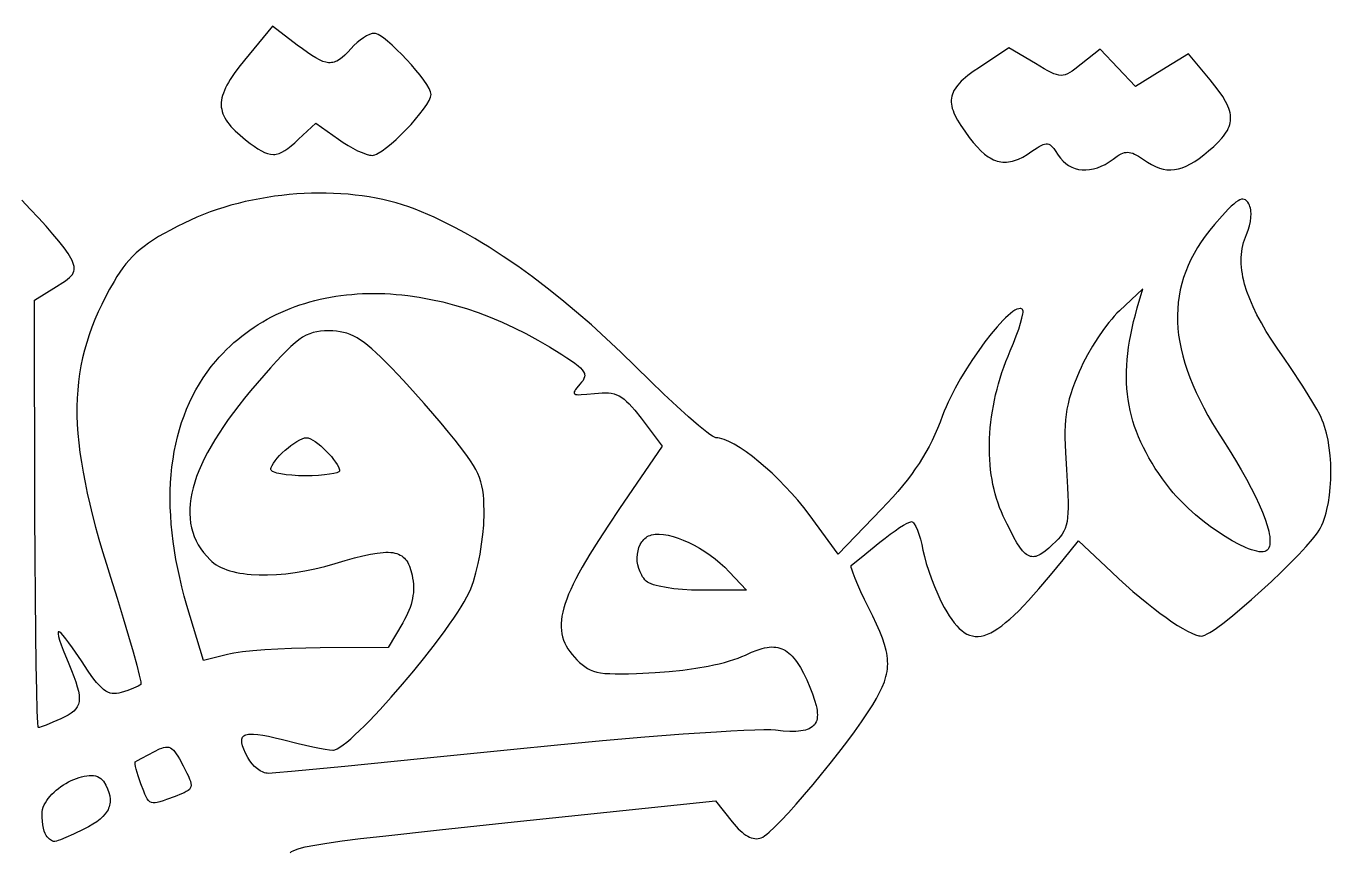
# Model space of a CAD drawing. Extents: x 0 to 1400, y 0 to 980.
# Drawn here: x 269.9 to 440.9, y 292.7 to 400.9 of the extents above; entities that cross this region are included whole.
import ezdxf

# ---------------------------------------------------------------- set-up
doc = ezdxf.new("R2010")
doc.units = 0
doc.layers.add('Calque_par_d_faut', color=18, linetype='CONTINUOUS')

msp = doc.modelspace()

# ---------------------------------------------------------------- linework, layer by layer
at = {"layer": 'Calque_par_d_faut'}
for points in [[(305.62, 386.11), (307.87, 388.23), (310.84, 386.11), (311.47, 385.69), (312.11, 385.29), (312.75, 384.93), (313.37, 384.62), (313.96, 384.36), (314.49, 384.17), (314.94, 384.04), (315.13, 384.01), (315.3, 384), (315.46, 384.02), (315.64, 384.07), (315.85, 384.16), (316.08, 384.28), (316.59, 384.6), (317.16, 385.02), (317.78, 385.53), (318.42, 386.1), (319.08, 386.73), (319.73, 387.39), (320.37, 388.07), (320.97, 388.76), (321.53, 389.43), (322.02, 390.07), (322.42, 390.66), (322.73, 391.19), (322.85, 391.43), (322.93, 391.64), (322.98, 391.83), (323, 392), (322.98, 392.15), (322.93, 392.33), (322.85, 392.54), (322.74, 392.77), (322.43, 393.29), (322.03, 393.87), (321.55, 394.51), (321.01, 395.18), (320.41, 395.87), (319.79, 396.55), (319.15, 397.22), (318.51, 397.86), (317.89, 398.44), (317.29, 398.96), (316.75, 399.39), (316.27, 399.72), (316.05, 399.84), (315.86, 399.93), (315.69, 399.98), (315.55, 400), (315.42, 399.99), (315.27, 399.96), (314.93, 399.84), (314.55, 399.66), (314.14, 399.41), (313.72, 399.12), (313.3, 398.78), (312.89, 398.4), (312.5, 398), (312.08, 397.55), (311.69, 397.16), (311.32, 396.83), (310.97, 396.57), (310.62, 396.37), (310.45, 396.29), (310.28, 396.23), (310.11, 396.19), (309.93, 396.16), (309.75, 396.14), (309.57, 396.15), (309.38, 396.17), (309.19, 396.21), (308.79, 396.33), (308.35, 396.52), (307.88, 396.78), (307.35, 397.1), (306.78, 397.49), (306.14, 397.95), (305.44, 398.47), (302.2, 400.95), (298.53, 396.47), (297.81, 395.57), (297.19, 394.72), (296.66, 393.94), (296.43, 393.56), (296.23, 393.2), (296.05, 392.84), (295.9, 392.5), (295.77, 392.17), (295.66, 391.85), (295.58, 391.53), (295.53, 391.22), (295.49, 390.92), (295.49, 390.62), (295.5, 390.33), (295.55, 390.04), (295.61, 389.76), (295.7, 389.47), (295.82, 389.19), (295.95, 388.92), (296.12, 388.64), (296.31, 388.36), (296.52, 388.08), (296.76, 387.8), (297.02, 387.51), (297.3, 387.23), (297.95, 386.64), (298.69, 386.03), (299.27, 385.58), (299.81, 385.19), (300.3, 384.86), (300.75, 384.6), (301.17, 384.39), (301.57, 384.24), (301.95, 384.16), (302.32, 384.13), (302.51, 384.14), (302.69, 384.17), (303.06, 384.26), (303.43, 384.42), (303.82, 384.64), (304.22, 384.91), (304.65, 385.25), (305.12, 385.65), (305.62, 386.11)], [(412.39, 383.49), (412.95, 383.9), (413.21, 384.06), (413.44, 384.19), (413.67, 384.29), (413.89, 384.36), (414.1, 384.4), (414.31, 384.42), (414.52, 384.4), (414.74, 384.35), (414.97, 384.28), (415.21, 384.17), (415.46, 384.04), (415.74, 383.88), (416.36, 383.46), (416.91, 383.1), (417.44, 382.79), (417.96, 382.54), (418.47, 382.34), (418.96, 382.2), (419.46, 382.12), (419.95, 382.1), (420.45, 382.14), (420.95, 382.23), (421.46, 382.39), (421.99, 382.6), (422.53, 382.88), (423.09, 383.21), (423.67, 383.61), (424.28, 384.07), (424.92, 384.59), (425.59, 385.17), (426.17, 385.73), (426.66, 386.26), (426.87, 386.52), (427.06, 386.77), (427.23, 387.03), (427.38, 387.28), (427.5, 387.53), (427.61, 387.79), (427.69, 388.04), (427.75, 388.29), (427.78, 388.55), (427.8, 388.8), (427.8, 389.07), (427.77, 389.33), (427.72, 389.6), (427.65, 389.88), (427.56, 390.16), (427.44, 390.45), (427.31, 390.75), (427.15, 391.06), (426.77, 391.7), (426.3, 392.39), (425.75, 393.13), (425.11, 393.92), (422.28, 397.33), (418.8, 395.18), (415.32, 393.03), (413.02, 395.48), (410.72, 397.93), (408.21, 395.95), (407.38, 395.31), (407.03, 395.05), (406.71, 394.85), (406.41, 394.69), (406.13, 394.57), (405.86, 394.51), (405.58, 394.49), (405.29, 394.51), (404.98, 394.59), (404.64, 394.71), (404.27, 394.88), (403.85, 395.1), (403.37, 395.36), (402.22, 396.03), (398.73, 398.09), (394.87, 395.53), (394.07, 394.98), (393.37, 394.46), (392.76, 393.96), (392.5, 393.71), (392.26, 393.47), (392.05, 393.22), (391.85, 392.98), (391.69, 392.74), (391.54, 392.5), (391.43, 392.26), (391.33, 392.01), (391.26, 391.76), (391.21, 391.51), (391.19, 391.26), (391.18, 390.99), (391.21, 390.73), (391.25, 390.45), (391.32, 390.17), (391.41, 389.88), (391.52, 389.58), (391.66, 389.27), (392, 388.62), (392.43, 387.92), (392.95, 387.16), (393.55, 386.34), (394.07, 385.69), (394.57, 385.11), (395.06, 384.61), (395.55, 384.18), (396.03, 383.83), (396.26, 383.67), (396.5, 383.54), (396.74, 383.43), (396.98, 383.33), (397.22, 383.25), (397.46, 383.19), (397.7, 383.14), (397.94, 383.12), (398.19, 383.11), (398.43, 383.12), (398.68, 383.14), (398.94, 383.18), (399.2, 383.24), (399.46, 383.32), (400, 383.52), (400.56, 383.79), (401.14, 384.13), (401.75, 384.54), (402.43, 385), (402.72, 385.18), (402.98, 385.32), (403.21, 385.42), (403.42, 385.49), (403.62, 385.53), (403.8, 385.52), (403.97, 385.47), (404.13, 385.39), (404.29, 385.27), (404.46, 385.1), (404.63, 384.9), (404.81, 384.65), (405.21, 384.04), (405.5, 383.62), (405.83, 383.25), (406.19, 382.93), (406.57, 382.67), (406.98, 382.45), (407.42, 382.29), (407.87, 382.17), (408.34, 382.11), (408.82, 382.1), (409.32, 382.14), (409.82, 382.24), (410.33, 382.38), (410.85, 382.58), (411.36, 382.83), (411.88, 383.14), (412.39, 383.49)], [(298.97, 305.06), (298.67, 305.64), (298.44, 306.16), (298.28, 306.61), (298.19, 307.01), (298.17, 307.18), (298.17, 307.34), (298.19, 307.49), (298.23, 307.62), (298.28, 307.74), (298.36, 307.84), (298.46, 307.93), (298.58, 308), (298.72, 308.06), (298.88, 308.11), (299.06, 308.14), (299.26, 308.16), (299.73, 308.16), (300.3, 308.11), (300.95, 308.01), (301.7, 307.86), (302.55, 307.66), (303.5, 307.42), (305.57, 306.9), (307.5, 306.47), (308.35, 306.3), (309.09, 306.17), (309.68, 306.08), (310.11, 306.04), (310.22, 306.05), (310.36, 306.08), (310.67, 306.22), (311.04, 306.43), (311.46, 306.73), (311.94, 307.1), (312.46, 307.54), (313.02, 308.04), (313.62, 308.6), (314.25, 309.22), (314.92, 309.89), (316.31, 311.36), (317.77, 312.97), (319.26, 314.68), (320.74, 316.45), (322.19, 318.25), (323.57, 320.02), (324.84, 321.73), (325.43, 322.55), (325.97, 323.35), (326.48, 324.11), (326.93, 324.82), (327.34, 325.5), (327.69, 326.12), (327.97, 326.69), (328.2, 327.2), (328.37, 327.67), (328.54, 328.17), (328.86, 329.28), (329.15, 330.49), (329.41, 331.75), (329.62, 333.04), (329.79, 334.32), (329.9, 335.54), (329.93, 336.11), (329.95, 336.66), (329.95, 337.47), (329.93, 338.21), (329.9, 338.9), (329.85, 339.53), (329.77, 340.13), (329.66, 340.69), (329.51, 341.23), (329.33, 341.77), (329.11, 342.29), (328.85, 342.83), (328.54, 343.37), (328.18, 343.95), (327.76, 344.55), (327.29, 345.2), (326.16, 346.66), (325.3, 347.73), (324.31, 348.91), (323.23, 350.18), (322.1, 351.47), (320.94, 352.77), (319.8, 354.02), (318.71, 355.2), (317.7, 356.25), (316.39, 357.57), (315.8, 358.13), (315.24, 358.63), (314.72, 359.07), (314.23, 359.46), (313.75, 359.79), (313.3, 360.08), (312.85, 360.32), (312.41, 360.52), (311.97, 360.68), (311.52, 360.8), (311.07, 360.89), (310.6, 360.95), (310.1, 360.99), (309.58, 361), (309.03, 360.99), (308.51, 360.95), (308.02, 360.88), (307.55, 360.78), (307.09, 360.63), (306.63, 360.42), (306.16, 360.16), (305.68, 359.83), (305.17, 359.44), (304.63, 358.96), (304.05, 358.4), (303.41, 357.76), (302.72, 357.01), (301.95, 356.16), (300.18, 354.13), (299.34, 353.14), (298.55, 352.17), (297.79, 351.22), (297.08, 350.29), (296.41, 349.37), (295.79, 348.47), (295.2, 347.59), (294.66, 346.73), (294.15, 345.88), (293.69, 345.05), (293.27, 344.24), (292.89, 343.45), (292.56, 342.67), (292.26, 341.91), (292.01, 341.17), (291.8, 340.44), (291.63, 339.73), (291.5, 339.03), (291.41, 338.35), (291.36, 337.69), (291.36, 337.05), (291.4, 336.42), (291.47, 335.8), (291.59, 335.2), (291.75, 334.62), (291.95, 334.06), (292.2, 333.5), (292.48, 332.97), (292.81, 332.45), (293.17, 331.94), (293.58, 331.45), (294.03, 330.97), (294.27, 330.75), (294.53, 330.54), (294.82, 330.35), (295.14, 330.17), (295.47, 330), (295.83, 329.84), (296.21, 329.7), (296.61, 329.57), (297.03, 329.46), (297.47, 329.35), (297.92, 329.26), (298.4, 329.19), (298.89, 329.13), (299.4, 329.08), (300.46, 329.02), (301.57, 329.02), (302.73, 329.07), (303.94, 329.17), (305.18, 329.33), (306.46, 329.54), (307.76, 329.81), (309.08, 330.13), (310.41, 330.51), (311.75, 330.91), (312.97, 331.25), (314.07, 331.52), (315.05, 331.73), (315.93, 331.88), (316.7, 331.96), (317.06, 331.98), (317.39, 331.98), (317.7, 331.96), (317.98, 331.93), (318.25, 331.88), (318.5, 331.81), (318.74, 331.72), (318.95, 331.62), (319.15, 331.5), (319.33, 331.36), (319.5, 331.21), (319.66, 331.04), (319.8, 330.84), (319.93, 330.63), (320.05, 330.41), (320.16, 330.16), (320.34, 329.61), (320.5, 328.98), (320.58, 328.59), (320.64, 328.2), (320.67, 327.82), (320.69, 327.44), (320.69, 327.06), (320.67, 326.68), (320.62, 326.3), (320.56, 325.92), (320.47, 325.53), (320.37, 325.15), (320.24, 324.76), (320.09, 324.37), (319.92, 323.97), (319.73, 323.56), (319.51, 323.15), (319.28, 322.73), (317.39, 319.5), (308.44, 319.45), (306.58, 319.43), (304.72, 319.37), (302.91, 319.29), (301.19, 319.18), (299.63, 319.05), (298.26, 318.91), (297.15, 318.76), (296.69, 318.68), (296.33, 318.59), (293.15, 317.78), (291, 325), (290.65, 326.23), (290.33, 327.45), (290.04, 328.66), (289.78, 329.86), (289.55, 331.04), (289.35, 332.21), (289.18, 333.38), (289.04, 334.52), (288.93, 335.66), (288.86, 336.78), (288.81, 337.88), (288.8, 338.97), (288.81, 340.05), (288.85, 341.11), (288.93, 342.15), (289.03, 343.18), (289.17, 344.19), (289.33, 345.19), (289.53, 346.16), (289.75, 347.12), (290.01, 348.06), (290.29, 348.98), (290.61, 349.88), (290.95, 350.76), (291.32, 351.62), (291.73, 352.46), (292.16, 353.28), (292.62, 354.08), (293.12, 354.85), (293.64, 355.61), (294.19, 356.34), (294.77, 357.04), (295.22, 357.56), (295.68, 358.05), (296.16, 358.54), (296.64, 359), (297.14, 359.46), (297.65, 359.89), (298.17, 360.31), (298.7, 360.72), (299.24, 361.11), (299.79, 361.49), (300.35, 361.85), (300.92, 362.19), (301.5, 362.52), (302.09, 362.84), (302.69, 363.14), (303.29, 363.42), (303.91, 363.69), (304.53, 363.95), (305.17, 364.18), (305.81, 364.41), (306.45, 364.61), (307.11, 364.81), (307.77, 364.98), (308.44, 365.15), (309.12, 365.29), (309.8, 365.42), (310.49, 365.54), (311.18, 365.64), (311.89, 365.72), (312.59, 365.79), (313.31, 365.84), (314.02, 365.88), (314.75, 365.91), (315.48, 365.91), (316.21, 365.9), (316.95, 365.88), (317.69, 365.84), (318.43, 365.79), (319.18, 365.72), (319.94, 365.63), (321.45, 365.41), (322.98, 365.13), (324.52, 364.79), (326.07, 364.38), (327.62, 363.92), (329.18, 363.39), (330.74, 362.79), (332.3, 362.14), (333.87, 361.42), (335.43, 360.64), (336.98, 359.8), (338.53, 358.89), (340.15, 357.9), (340.81, 357.47), (341.38, 357.09), (341.86, 356.75), (342.26, 356.43), (342.58, 356.15), (342.82, 355.88), (342.99, 355.64), (343.09, 355.41), (343.12, 355.29), (343.13, 355.18), (343.11, 354.96), (343.03, 354.74), (342.91, 354.51), (342.73, 354.27), (342.51, 354.01), (342.09, 353.53), (341.94, 353.33), (341.83, 353.16), (341.76, 353.02), (341.74, 352.9), (341.77, 352.8), (341.84, 352.73), (341.96, 352.68), (342.14, 352.65), (342.37, 352.63), (342.66, 352.64), (343.41, 352.69), (344.41, 352.8), (344.92, 352.85), (345.4, 352.89), (345.84, 352.89), (346.24, 352.88), (346.62, 352.83), (346.98, 352.75), (347.32, 352.63), (347.65, 352.48), (347.98, 352.28), (348.3, 352.05), (348.63, 351.76), (348.97, 351.43), (349.32, 351.05), (349.7, 350.61), (350.53, 349.55), (353.3, 345.91), (347.7, 337.71), (346.24, 335.54), (344.94, 333.54), (343.8, 331.72), (342.82, 330.05), (342.38, 329.26), (341.99, 328.52), (341.63, 327.81), (341.31, 327.12), (341.03, 326.47), (340.78, 325.85), (340.57, 325.25), (340.4, 324.68), (340.26, 324.14), (340.15, 323.61), (340.08, 323.11), (340.05, 322.63), (340.05, 322.17), (340.08, 321.72), (340.14, 321.29), (340.24, 320.88), (340.36, 320.47), (340.52, 320.08), (340.71, 319.7), (340.93, 319.32), (341.19, 318.96), (341.47, 318.59), (341.78, 318.24), (342.12, 317.88), (342.47, 317.54), (342.81, 317.25), (343.15, 316.99), (343.5, 316.76), (343.87, 316.57), (344.27, 316.41), (344.72, 316.28), (345.22, 316.18), (345.78, 316.11), (346.42, 316.07), (347.14, 316.04), (347.96, 316.04), (348.88, 316.06), (349.91, 316.1), (352.37, 316.23), (354.21, 316.36), (356, 316.55), (357.7, 316.78), (359.3, 317.06), (360.05, 317.21), (360.77, 317.38), (361.46, 317.55), (362.1, 317.73), (362.7, 317.91), (363.25, 318.11), (363.75, 318.3), (364.2, 318.51), (364.99, 318.87), (365.72, 319.16), (366.4, 319.37), (366.72, 319.45), (367.03, 319.51), (367.33, 319.55), (367.63, 319.57), (367.91, 319.56), (368.18, 319.54), (368.45, 319.5), (368.71, 319.43), (368.96, 319.34), (369.2, 319.23), (369.44, 319.1), (369.67, 318.95), (369.9, 318.77), (370.12, 318.57), (370.34, 318.35), (370.56, 318.11), (370.77, 317.84), (370.98, 317.54), (371.4, 316.89), (371.81, 316.13), (372.23, 315.27), (372.64, 314.31), (373, 313.42), (373.27, 312.61), (373.47, 311.89), (373.54, 311.56), (373.59, 311.24), (373.62, 310.95), (373.63, 310.67), (373.62, 310.41), (373.59, 310.17), (373.54, 309.95), (373.46, 309.74), (373.36, 309.55), (373.24, 309.38), (373.1, 309.23), (372.94, 309.09), (372.75, 308.96), (372.55, 308.85), (372.31, 308.76), (372.06, 308.68), (371.78, 308.62), (371.48, 308.57), (371.15, 308.53), (370.8, 308.51), (370.02, 308.51), (369.14, 308.55), (368.16, 308.65), (367.53, 308.69), (366.61, 308.69), (365.42, 308.67), (363.98, 308.61), (362.3, 308.53), (360.4, 308.42), (356.03, 308.12), (351, 307.73), (345.46, 307.25), (339.55, 306.7), (333.41, 306.09), (321.6, 304.89), (311.69, 303.91), (304.7, 303.24), (302.64, 303.06), (301.7, 303), (301.53, 303.01), (301.35, 303.04), (301.17, 303.09), (300.98, 303.16), (300.6, 303.35), (300.23, 303.6), (299.86, 303.91), (299.53, 304.26), (299.22, 304.64), (298.97, 305.06)], [(302, 342.85), (302.01, 342.96), (302.04, 343.08), (302.15, 343.35), (302.32, 343.65), (302.55, 343.97), (302.83, 344.31), (303.14, 344.66), (303.49, 345.01), (303.86, 345.35), (304.24, 345.68), (304.63, 345.98), (305.02, 346.26), (305.41, 346.51), (305.77, 346.71), (306.11, 346.87), (306.41, 346.97), (306.55, 346.99), (306.67, 347), (306.78, 346.99), (306.9, 346.96), (307.17, 346.86), (307.48, 346.69), (307.81, 346.48), (308.16, 346.22), (308.53, 345.92), (308.89, 345.59), (309.25, 345.25), (309.6, 344.89), (309.92, 344.52), (310.22, 344.16), (310.48, 343.81), (310.69, 343.48), (310.86, 343.17), (310.96, 342.9), (310.99, 342.78), (311, 342.67), (310.98, 342.6), (310.91, 342.54), (310.8, 342.47), (310.64, 342.41), (310.23, 342.3), (309.68, 342.2), (309.01, 342.12), (308.25, 342.05), (307.4, 342.01), (306.5, 342), (305.6, 342.02), (304.75, 342.07), (303.99, 342.14), (303.32, 342.25), (302.77, 342.37), (302.55, 342.44), (302.36, 342.52), (302.2, 342.59), (302.09, 342.68), (302.02, 342.76), (302, 342.85)], [(351.2, 328.2), (351.03, 328.38), (350.88, 328.57), (350.73, 328.77), (350.61, 328.97), (350.39, 329.41), (350.22, 329.86), (350.1, 330.32), (350.03, 330.79), (350.01, 331.26), (350.04, 331.72), (350.12, 332.17), (350.24, 332.59), (350.41, 332.98), (350.62, 333.34), (350.74, 333.5), (350.87, 333.65), (351.02, 333.79), (351.17, 333.92), (351.34, 334.03), (351.51, 334.12), (351.7, 334.2), (351.89, 334.26), (352.13, 334.31), (352.37, 334.35), (352.63, 334.36), (352.89, 334.36), (353.46, 334.32), (354.07, 334.22), (354.71, 334.06), (355.38, 333.84), (356.06, 333.58), (356.76, 333.27), (357.46, 332.91), (358.17, 332.51), (358.87, 332.08), (359.56, 331.61), (360.23, 331.1), (360.87, 330.57), (361.49, 330.01), (362.07, 329.43), (364.35, 327), (358.37, 327), (357.14, 327.02), (355.95, 327.09), (354.82, 327.2), (353.79, 327.35), (352.89, 327.53), (352.49, 327.63), (352.14, 327.73), (351.83, 327.84), (351.56, 327.96), (351.35, 328.08), (351.2, 328.2)], [(284.95, 301.64), (284.58, 302.68), (284.32, 303.57), (284.24, 303.92), (284.19, 304.21), (284.19, 304.4), (284.2, 304.47), (284.22, 304.5), (284.5, 304.68), (285.07, 305), (286.72, 305.88), (287.39, 306.21), (287.68, 306.32), (287.94, 306.4), (288.19, 306.44), (288.41, 306.45), (288.62, 306.42), (288.82, 306.34), (289.02, 306.22), (289.21, 306.05), (289.4, 305.84), (289.6, 305.58), (289.8, 305.27), (290.02, 304.9), (290.5, 304), (291, 303.02), (291.19, 302.62), (291.34, 302.26), (291.45, 301.96), (291.51, 301.69), (291.53, 301.45), (291.51, 301.25), (291.43, 301.07), (291.31, 300.9), (291.14, 300.75), (290.91, 300.61), (290.63, 300.46), (290.3, 300.32), (289.47, 299.99), (288.32, 299.56), (287.86, 299.39), (287.46, 299.27), (287.11, 299.18), (286.81, 299.14), (286.56, 299.14), (286.33, 299.19), (286.14, 299.29), (285.96, 299.45), (285.8, 299.66), (285.65, 299.93), (285.49, 300.26), (285.33, 300.65), (284.95, 301.64)], [(272.67, 294.67), (272.53, 294.85), (272.41, 295.11), (272.29, 295.44), (272.2, 295.83), (272.11, 296.26), (272.05, 296.72), (272.01, 297.2), (272, 297.68), (272.02, 297.98), (272.07, 298.27), (272.16, 298.57), (272.28, 298.86), (272.44, 299.15), (272.62, 299.44), (272.82, 299.72), (273.05, 300), (273.3, 300.27), (273.57, 300.53), (273.85, 300.79), (274.15, 301.03), (274.47, 301.26), (274.79, 301.48), (275.13, 301.68), (275.47, 301.87), (275.81, 302.05), (276.16, 302.21), (276.5, 302.34), (276.85, 302.46), (277.19, 302.56), (277.52, 302.64), (277.85, 302.69), (278.16, 302.72), (278.46, 302.73), (278.75, 302.71), (279.02, 302.66), (279.27, 302.58), (279.5, 302.47), (279.71, 302.34), (279.89, 302.17), (280.04, 301.96), (280.34, 301.46), (280.57, 300.98), (280.75, 300.51), (280.87, 300.07), (280.93, 299.64), (280.93, 299.43), (280.92, 299.22), (280.9, 299.02), (280.86, 298.82), (280.8, 298.63), (280.73, 298.43), (280.65, 298.24), (280.54, 298.06), (280.29, 297.69), (279.98, 297.34), (279.61, 296.99), (279.17, 296.66), (278.66, 296.33), (278.1, 296), (277.47, 295.69), (276.13, 295.05), (275.13, 294.59), (274.4, 294.28), (274.12, 294.18), (273.88, 294.12), (273.68, 294.09), (273.51, 294.09), (273.36, 294.12), (273.22, 294.18), (273.09, 294.27), (272.96, 294.38), (272.67, 294.67)]]:
    msp.add_lwpolyline(points, close=True, dxfattribs=at)
msp.add_lwpolyline([(304.52, 292.6), (304.7, 292.74), (304.93, 292.86), (305.23, 292.99), (305.58, 293.11), (306, 293.23), (306.5, 293.36), (307.74, 293.61), (309.34, 293.87), (311.33, 294.15), (313.76, 294.45), (316.67, 294.79), (324.08, 295.6), (333.89, 296.63), (360.29, 299.38), (362.46, 296.65), (362.99, 296.03), (363.25, 295.75), (363.51, 295.5), (363.77, 295.28), (364.01, 295.09), (364.26, 294.92), (364.5, 294.77), (364.74, 294.65), (364.97, 294.56), (365.2, 294.49), (365.43, 294.45), (365.65, 294.44), (365.86, 294.45), (366.07, 294.49), (366.28, 294.55), (366.48, 294.65), (366.71, 294.81), (366.99, 295.02), (367.3, 295.29), (368.03, 295.97), (368.88, 296.82), (369.83, 297.83), (370.86, 298.97), (371.94, 300.21), (373.06, 301.53), (374.19, 302.9), (375.32, 304.31), (376.43, 305.72), (377.49, 307.11), (378.49, 308.46), (379.4, 309.74), (380.2, 310.93), (380.88, 312), (381.36, 312.82), (381.78, 313.59), (382.13, 314.32), (382.41, 315.02), (382.52, 315.36), (382.62, 315.69), (382.7, 316.02), (382.76, 316.36), (382.81, 316.69), (382.84, 317.02), (382.85, 317.35), (382.84, 317.69), (382.82, 318.04), (382.78, 318.39), (382.72, 318.75), (382.64, 319.12), (382.44, 319.89), (382.16, 320.71), (381.81, 321.59), (381.39, 322.55), (380.9, 323.6), (380.34, 324.74), (379.81, 325.8), (379.33, 326.81), (378.92, 327.73), (378.58, 328.54), (378.31, 329.23), (378.13, 329.77), (378.08, 329.98), (378.06, 330.13), (378.06, 330.24), (378.09, 330.3), (379.36, 331.31), (381.83, 333.3), (382.51, 333.84), (383.18, 334.35), (383.82, 334.81), (384.41, 335.21), (384.94, 335.54), (385.39, 335.79), (385.73, 335.94), (385.87, 335.99), (385.97, 336), (386.05, 335.98), (386.14, 335.92), (386.24, 335.83), (386.34, 335.7), (386.54, 335.36), (386.74, 334.9), (386.95, 334.34), (387.14, 333.71), (387.32, 333), (387.47, 332.25), (387.66, 331.42), (387.91, 330.5), (388.22, 329.51), (388.58, 328.5), (388.98, 327.49), (389.4, 326.5), (389.83, 325.58), (390.27, 324.75), (390.6, 324.18), (390.92, 323.66), (391.25, 323.18), (391.57, 322.74), (391.9, 322.35), (392.23, 322.01), (392.56, 321.71), (392.89, 321.47), (393.24, 321.26), (393.59, 321.11), (393.95, 321.01), (394.32, 320.95), (394.7, 320.95), (395.09, 320.99), (395.5, 321.09), (395.92, 321.23), (396.36, 321.43), (396.82, 321.69), (397.3, 321.99), (397.79, 322.35), (398.31, 322.76), (398.86, 323.23), (399.42, 323.75), (400.02, 324.32), (400.64, 324.96), (401.29, 325.65), (401.96, 326.39), (402.67, 327.2), (404.19, 328.98), (405.84, 331), (407.86, 333.5), (412.18, 329.41), (413.13, 328.52), (414.07, 327.67), (415, 326.86), (415.91, 326.08), (416.81, 325.34), (417.69, 324.65), (418.53, 324.01), (419.34, 323.41), (420.11, 322.88), (420.84, 322.4), (421.52, 321.99), (422.14, 321.64), (422.7, 321.37), (423.2, 321.17), (423.63, 321.04), (423.81, 321.01), (423.98, 321), (424.17, 321.03), (424.43, 321.13), (424.74, 321.28), (425.09, 321.48), (425.5, 321.74), (425.94, 322.05), (426.94, 322.79), (428.07, 323.68), (429.28, 324.68), (430.55, 325.79), (431.86, 326.95), (433.16, 328.15), (434.42, 329.36), (435.62, 330.55), (436.73, 331.69), (437.71, 332.75), (438.54, 333.71), (438.88, 334.14), (439.18, 334.54), (439.42, 334.89), (439.6, 335.2), (439.76, 335.54), (439.92, 335.91), (440.06, 336.3), (440.2, 336.71), (440.32, 337.13), (440.43, 337.57), (440.62, 338.5), (440.77, 339.47), (440.87, 340.48), (440.93, 341.52), (440.95, 342.57), (440.92, 343.62), (440.84, 344.65), (440.73, 345.67), (440.57, 346.66), (440.36, 347.59), (440.11, 348.48), (439.97, 348.89), (439.82, 349.29), (439.66, 349.66), (439.49, 350.02), (439.11, 350.72), (438.59, 351.6), (437.97, 352.62), (437.26, 353.75), (435.67, 356.18), (434.84, 357.41), (434.01, 358.61), (433.21, 359.78), (432.48, 360.93), (431.83, 362.04), (431.25, 363.12), (430.74, 364.17), (430.3, 365.18), (429.94, 366.17), (429.64, 367.12), (429.52, 367.58), (429.42, 368.04), (429.34, 368.49), (429.27, 368.93), (429.22, 369.37), (429.19, 369.79), (429.18, 370.21), (429.19, 370.62), (429.21, 371.03), (429.26, 371.42), (429.32, 371.81), (429.39, 372.2), (429.49, 372.57), (429.6, 372.94), (429.74, 373.29), (429.88, 373.65), (430.11, 374.2), (430.28, 374.77), (430.4, 375.33), (430.47, 375.87), (430.48, 376.39), (430.46, 376.63), (430.43, 376.86), (430.39, 377.09), (430.33, 377.29), (430.26, 377.49), (430.17, 377.66), (430.04, 377.87), (429.9, 378.04), (429.75, 378.16), (429.59, 378.24), (429.41, 378.27), (429.22, 378.25), (429, 378.17), (428.77, 378.05), (428.5, 377.87), (428.21, 377.63), (427.88, 377.34), (427.52, 376.98), (426.68, 376.09), (425.67, 374.93), (425.06, 374.18), (424.48, 373.43), (423.95, 372.68), (423.46, 371.91), (423.01, 371.14), (422.6, 370.37), (422.24, 369.59), (421.92, 368.8), (421.63, 368), (421.39, 367.2), (421.2, 366.38), (421.04, 365.56), (420.93, 364.73), (420.86, 363.89), (420.83, 363.04), (420.84, 362.18), (420.89, 361.31), (420.99, 360.43), (421.13, 359.54), (421.31, 358.63), (421.53, 357.72), (421.8, 356.79), (422.1, 355.85), (422.45, 354.89), (422.84, 353.92), (423.28, 352.94), (423.75, 351.95), (424.27, 350.93), (424.83, 349.91), (425.43, 348.87), (426.08, 347.81), (426.76, 346.74), (427.63, 345.39), (428.45, 344.07), (429.2, 342.8), (429.88, 341.57), (430.51, 340.4), (431.07, 339.29), (431.55, 338.24), (431.97, 337.25), (432.32, 336.34), (432.6, 335.49), (432.8, 334.73), (432.87, 334.38), (432.92, 334.06), (432.95, 333.75), (432.96, 333.47), (432.96, 333.21), (432.93, 332.97), (432.88, 332.76), (432.81, 332.57), (432.72, 332.41), (432.61, 332.27), (432.46, 332.16), (432.27, 332.09), (432.06, 332.04), (431.81, 332.04), (431.53, 332.06), (431.22, 332.11), (430.89, 332.2), (430.54, 332.31), (430.16, 332.44), (429.76, 332.61), (428.91, 333.01), (428.01, 333.49), (427.07, 334.06), (426.1, 334.69), (425.12, 335.38), (424.15, 336.12), (423.2, 336.9), (422.29, 337.71), (421.43, 338.53), (420.64, 339.37), (420.27, 339.79), (419.93, 340.21), (419.39, 340.91), (418.88, 341.6), (418.39, 342.29), (417.93, 342.98), (417.5, 343.67), (417.09, 344.36), (416.71, 345.04), (416.36, 345.73), (416.03, 346.41), (415.73, 347.1), (415.46, 347.79), (415.21, 348.48), (414.99, 349.17), (414.8, 349.87), (414.63, 350.57), (414.49, 351.28), (414.37, 352), (414.28, 352.72), (414.21, 353.45), (414.17, 354.19), (414.15, 354.94), (414.16, 355.7), (414.19, 356.47), (414.24, 357.25), (414.33, 358.04), (414.43, 358.85), (414.56, 359.67), (414.72, 360.5), (414.89, 361.35), (415.09, 362.22), (415.32, 363.1), (415.57, 364), (416.29, 366.5), (413.22, 363.63), (412.89, 363.31), (412.55, 362.95), (412.21, 362.55), (411.85, 362.12), (411.12, 361.16), (410.4, 360.11), (409.7, 359), (409.04, 357.86), (408.45, 356.74), (408.19, 356.19), (407.95, 355.65), (407.62, 354.87), (407.32, 354.13), (407.07, 353.43), (406.84, 352.75), (406.65, 352.08), (406.49, 351.42), (406.35, 350.75), (406.25, 350.06), (406.17, 349.35), (406.12, 348.61), (406.09, 347.82), (406.09, 346.97), (406.1, 346.06), (406.14, 345.08), (406.27, 342.85), (406.42, 340.47), (406.47, 339.47), (406.5, 338.59), (406.5, 337.82), (406.48, 337.13), (406.44, 336.53), (406.36, 336), (406.26, 335.53), (406.12, 335.11), (405.94, 334.73), (405.73, 334.37), (405.48, 334.03), (405.19, 333.69), (404.85, 333.34), (404.47, 332.98), (403.96, 332.51), (403.49, 332.12), (403.05, 331.81), (402.85, 331.68), (402.65, 331.58), (402.45, 331.5), (402.27, 331.44), (402.08, 331.41), (401.91, 331.4), (401.73, 331.41), (401.56, 331.44), (401.39, 331.51), (401.22, 331.59), (401.05, 331.7), (400.87, 331.84), (400.7, 332), (400.53, 332.19), (400.17, 332.66), (399.79, 333.23), (399.4, 333.92), (398.97, 334.73), (398.5, 335.67), (398, 336.73), (397.75, 337.28), (397.52, 337.84), (397.31, 338.42), (397.12, 339.01), (396.95, 339.62), (396.79, 340.23), (396.65, 340.86), (396.53, 341.5), (396.43, 342.14), (396.34, 342.8), (396.27, 343.46), (396.22, 344.14), (396.19, 344.82), (396.18, 345.51), (396.18, 346.2), (396.2, 346.9), (396.24, 347.6), (396.3, 348.31), (396.37, 349.03), (396.46, 349.74), (396.57, 350.46), (396.7, 351.18), (396.84, 351.91), (397, 352.63), (397.18, 353.36), (397.38, 354.08), (397.59, 354.81), (397.82, 355.53), (398.07, 356.25), (398.34, 356.97), (398.62, 357.68), (398.92, 358.39), (399.34, 359.38), (399.71, 360.33), (400.02, 361.21), (400.27, 362), (400.45, 362.68), (400.56, 363.22), (400.59, 363.43), (400.59, 363.6), (400.57, 363.73), (400.53, 363.81), (400.46, 363.86), (400.39, 363.9), (400.31, 363.92), (400.22, 363.93), (400.02, 363.91), (399.79, 363.83), (399.53, 363.7), (399.26, 363.52), (398.96, 363.29), (398.64, 363.02), (398.3, 362.71), (397.95, 362.36), (397.2, 361.55), (396.42, 360.61), (395.6, 359.57), (394.78, 358.45), (393.97, 357.26), (393.17, 356.02), (392.41, 354.76), (391.7, 353.5), (391.06, 352.26), (390.77, 351.65), (390.51, 351.06), (390.26, 350.48), (390.05, 349.91), (389.72, 349.04), (389.38, 348.21), (389.03, 347.4), (388.66, 346.61), (388.27, 345.84), (387.86, 345.09), (387.42, 344.35), (386.96, 343.62), (386.47, 342.9), (385.95, 342.17), (385.4, 341.44), (384.81, 340.71), (384.18, 339.96), (383.51, 339.2), (382.79, 338.43), (382.03, 337.63), (376.35, 331.75), (372.56, 336.92), (371.84, 337.86), (371.07, 338.8), (370.26, 339.72), (369.43, 340.62), (368.57, 341.49), (367.7, 342.33), (366.83, 343.11), (365.96, 343.85), (365.11, 344.53), (364.28, 345.14), (363.49, 345.68), (362.74, 346.13), (362.04, 346.5), (361.71, 346.65), (361.4, 346.77), (361.1, 346.87), (360.82, 346.94), (360.57, 346.99), (360.33, 347), (360.25, 347.01), (360.16, 347.05), (359.9, 347.19), (359.55, 347.42), (359.13, 347.74), (358.06, 348.6), (356.74, 349.74), (355.21, 351.12), (353.52, 352.7), (351.71, 354.45), (349.81, 356.32), (347.89, 358.2), (345.96, 360.02), (344.02, 361.78), (342.07, 363.47), (340.13, 365.08), (338.19, 366.62), (336.27, 368.08), (334.35, 369.47), (332.46, 370.76), (331.52, 371.38), (330.59, 371.97), (329.66, 372.55), (328.74, 373.1), (327.83, 373.62), (326.93, 374.12), (326.03, 374.6), (325.15, 375.05), (324.28, 375.48), (323.41, 375.89), (322.56, 376.26), (321.72, 376.62), (320.89, 376.94), (320.07, 377.24), (319.25, 377.52), (318.41, 377.77), (317.55, 378), (316.68, 378.2), (315.79, 378.39), (314.89, 378.55), (313.97, 378.69), (313.05, 378.8), (312.11, 378.9), (311.17, 378.97), (310.21, 379.02), (309.25, 379.05), (308.29, 379.06), (307.32, 379.04), (306.35, 379), (305.38, 378.95), (304.4, 378.87), (303.43, 378.76), (302.46, 378.64), (301.5, 378.5), (300.54, 378.33), (299.58, 378.14), (298.63, 377.94), (297.69, 377.71), (296.76, 377.46), (295.84, 377.19), (294.94, 376.9), (294.05, 376.59), (293.17, 376.26), (292.3, 375.9), (291.46, 375.53), (290.63, 375.14), (289.69, 374.67), (288.82, 374.21), (288.02, 373.77), (287.27, 373.35), (286.59, 372.92), (285.96, 372.5), (285.38, 372.08), (284.84, 371.65), (284.33, 371.21), (283.86, 370.76), (283.42, 370.28), (283, 369.79), (282.6, 369.26), (282.2, 368.71), (281.82, 368.12), (281.44, 367.49), (280.86, 366.48), (280.32, 365.47), (279.82, 364.47), (279.35, 363.48), (278.92, 362.48), (278.53, 361.49), (278.17, 360.49), (277.85, 359.49), (277.56, 358.48), (277.31, 357.46), (277.1, 356.43), (276.92, 355.38), (276.78, 354.32), (276.68, 353.25), (276.61, 352.16), (276.58, 351.04), (276.58, 349.9), (276.62, 348.74), (276.7, 347.55), (276.81, 346.33), (276.96, 345.08), (277.15, 343.8), (277.37, 342.48), (277.63, 341.12), (277.92, 339.73), (278.25, 338.29), (278.61, 336.81), (279.01, 335.29), (279.45, 333.72), (279.92, 332.1), (280.43, 330.43), (280.97, 328.7), (281.84, 325.95), (282.64, 323.36), (283.35, 321), (283.94, 318.93), (284.42, 317.2), (284.75, 315.87), (284.86, 315.37), (284.93, 314.99), (284.95, 314.75), (284.94, 314.67), (284.93, 314.64), (284.8, 314.55), (284.6, 314.43), (284, 314.17), (283.24, 313.88), (282.38, 313.6), (282.07, 313.52), (281.77, 313.46), (281.48, 313.45), (281.19, 313.47), (280.92, 313.53), (280.64, 313.64), (280.36, 313.79), (280.07, 314), (279.78, 314.25), (279.47, 314.56), (279.14, 314.93), (278.8, 315.36), (278.43, 315.85), (278.03, 316.4), (277.15, 317.73), (276, 319.44), (275.52, 320.11), (275.12, 320.65), (274.78, 321.07), (274.51, 321.36), (274.31, 321.53), (274.23, 321.56), (274.17, 321.57), (274.13, 321.54), (274.11, 321.48), (274.1, 321.39), (274.11, 321.27), (274.17, 320.93), (274.3, 320.46), (274.5, 319.87), (274.77, 319.16), (275.5, 317.35), (275.86, 316.47), (276.16, 315.69), (276.42, 314.98), (276.61, 314.35), (276.76, 313.78), (276.85, 313.28), (276.88, 312.83), (276.87, 312.62), (276.85, 312.42), (276.82, 312.24), (276.77, 312.06), (276.7, 311.89), (276.62, 311.74), (276.53, 311.58), (276.42, 311.44), (276.15, 311.16), (275.82, 310.9), (275.43, 310.65), (274.97, 310.41), (274.45, 310.16), (273.43, 309.71), (272.54, 309.34), (271.87, 309.09), (271.65, 309.02), (271.52, 309), (271.5, 309.04), (271.48, 309.15), (271.44, 309.57), (271.37, 311.21), (271.3, 313.8), (271.23, 317.23), (271.17, 321.38), (271.13, 326.14), (271.09, 331.39), (271.07, 337.01), (270.99, 365.03), (273.91, 366.8), (274.72, 367.32), (275.06, 367.55), (275.35, 367.78), (275.6, 367.99), (275.8, 368.2), (275.97, 368.4), (276.09, 368.61), (276.17, 368.81), (276.22, 369.02), (276.23, 369.24), (276.2, 369.46), (276.14, 369.71), (276.05, 369.96), (275.93, 370.24), (275.78, 370.53), (275.62, 370.82), (275.42, 371.14), (274.89, 371.88), (274.22, 372.74), (273.42, 373.69), (272.52, 374.73), (271.52, 375.82), (270.46, 376.96), (269.34, 378.13)], dxfattribs=at)

doc.saveas('drawing.dxf')
